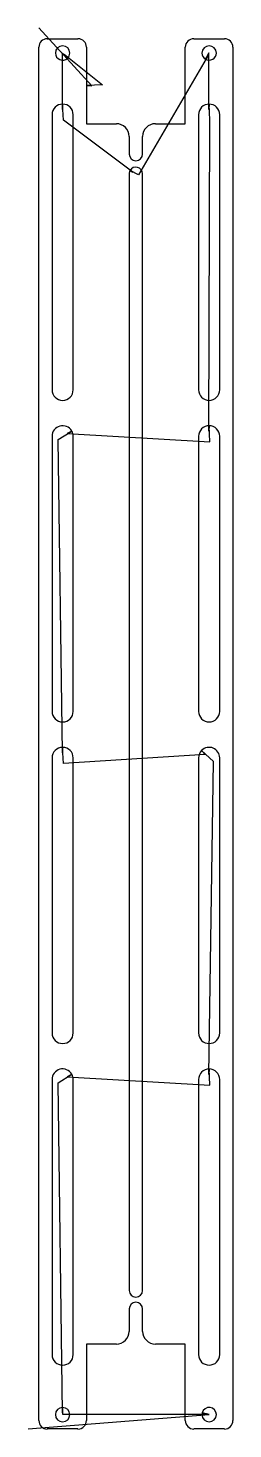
# Model space of a CAD drawing. Header units: inches. Extents: x 0 to 1.9, y 0.1 to 13.1.
import ezdxf

# ---------------------------------------------------------------- set-up
doc = ezdxf.new("R2010")
doc.units = ezdxf.units.IN
for name, color, linetype in [('10', 7, 'CONTINUOUS'), ('3', 7, 'CONTINUOUS'), ('9', 7, 'CONTINUOUS')]:
    doc.layers.add(name, color=color, linetype=linetype)

msp = doc.modelspace()

# ---------------------------------------------------------------- linework, layer by layer
at = {"layer": '10', "color": 10, "linetype": 'CONTINUOUS'}
for p, q in [((0.586, 12.568), (0.093, 13.105)), ((0.312, 12.347), (0.312, 12.87)), ((0.328, 12.861), (0.686, 12.576)), ((1.669, 12.856), (1.021, 11.738)), ((1.674, 12.347), (1.673, 12.873)), ((0.966, 11.763), (0.321, 12.247)), ((1.674, 9.355), (1.682, 12.247)), ((0.312, 6.362), (0.273, 9.275)), ((0.355, 9.332), (1.682, 9.255)), ((1.64, 6.347), (0.321, 6.263)), ((1.674, 3.37), (1.717, 6.282)), ((0.312, 0.221), (0.273, 3.29)), ((0.355, 3.348), (1.682, 3.27)), ((-0.007, 0.071), (1.677, 0.206)), ((1.659, 0.206), (0.317, 0.204))]:
    msp.add_line(p, q, dxfattribs=at)
at = {"layer": '3', "color": 3, "linetype": 'CONTINUOUS'}
for p, q in [((0.093, 0.149), (0.093, 12.926)), ((0.172, 13.005), (0.457, 13.005)), ((0.536, 12.926), (0.536, 12.57)), ((1.454, 12.214), (1.454, 12.926)), ((1.533, 13.005), (1.819, 13.005)), ((1.897, 12.926), (1.897, 0.149)), ((0.536, 12.57), (0.536, 12.214)), ((0.216, 12.298), (0.216, 9.739)), ((0.413, 9.739), (0.413, 12.298)), ((1.577, 12.298), (1.577, 9.739)), ((1.774, 9.739), (1.774, 12.298)), ((0.536, 12.214), (0.814, 12.214)), ((1.176, 12.214), (1.454, 12.214)), ((0.933, 12.096), (0.933, 11.932)), ((1.058, 11.932), (1.058, 12.096)), ((0.933, 11.748), (0.933, 1.36)), ((1.058, 1.36), (1.058, 11.748)), ((0.216, 9.306), (0.216, 6.747)), ((0.413, 6.747), (0.413, 9.306)), ((1.577, 9.306), (1.577, 6.747)), ((1.774, 6.747), (1.774, 9.306)), ((0.216, 6.314), (0.216, 3.755)), ((0.413, 3.755), (0.413, 6.314)), ((1.577, 6.314), (1.577, 3.755)), ((1.774, 3.755), (1.774, 6.314)), ((0.216, 3.322), (0.216, 0.763)), ((0.413, 0.763), (0.413, 3.322)), ((1.577, 3.322), (1.577, 0.763)), ((1.774, 0.763), (1.774, 3.322)), ((0.933, 1.187), (0.933, 0.979)), ((1.058, 0.979), (1.058, 1.187)), ((0.814, 0.861), (0.536, 0.861)), ((0.536, 0.861), (0.536, 0.149)), ((1.454, 0.861), (1.176, 0.861)), ((1.454, 0.149), (1.454, 0.861)), ((0.457, 0.071), (0.172, 0.071)), ((1.819, 0.071), (1.533, 0.071))]:
    msp.add_line(p, q, dxfattribs=at)
for centre, radius, start, end in [((0.172, 12.926), 0.0787, 90, 180), ((0.314, 12.872), 0.0669, 360, 180), ((0.457, 12.926), 0.0787, 360, 90), ((1.533, 12.926), 0.0787, 90, 180), ((1.676, 12.872), 0.0669, 360, 180), ((1.819, 12.926), 0.0787, 360, 90), ((0.314, 12.872), 0.0669, 180, 315), ((0.314, 12.872), 0.0669, 315, 0), ((1.676, 12.872), 0.0669, 180, 240), ((1.676, 12.872), 0.0669, 240, 0), ((0.314, 12.298), 0.0984, 90, 180), ((0.314, 12.298), 0.0984, 360, 90), ((1.676, 12.298), 0.0984, 90, 180), ((1.676, 12.298), 0.0984, 360, 90), ((0.814, 12.096), 0.118, 0, 90), ((1.176, 12.096), 0.118, 90, 180), ((0.995, 11.932), 0.0625, 180, 360), ((0.995, 11.748), 0.0625, 150, 180), ((0.995, 11.748), 0.0625, 360, 150), ((0.314, 9.739), 0.0984, 180, 360), ((1.676, 9.739), 0.0984, 180, 360), ((0.314, 9.306), 0.0984, 30, 180), ((1.676, 9.306), 0.0984, 90, 180), ((1.676, 9.306), 0.0984, 360, 90), ((0.314, 9.306), 0.0984, 360, 30), ((0.314, 6.747), 0.0984, 180, 360), ((1.676, 6.747), 0.0984, 180, 360), ((0.314, 6.314), 0.0984, 90, 180), ((0.314, 6.314), 0.0984, 360, 90), ((1.676, 6.314), 0.0984, 360, 135), ((1.676, 6.314), 0.0984, 135, 180), ((0.314, 3.755), 0.0984, 180, 360), ((1.676, 3.755), 0.0984, 180, 360), ((0.314, 3.322), 0.0984, 30, 180), ((1.676, 3.322), 0.0984, 90, 180), ((1.676, 3.322), 0.0984, 360, 90), ((0.314, 3.322), 0.0984, 360, 30), ((0.995, 1.36), 0.0625, 180, 360), ((0.995, 1.187), 0.0625, 360, 180), ((0.814, 0.979), 0.118, 270, 360), ((1.176, 0.979), 0.118, 180, 270), ((0.314, 0.763), 0.0984, 180, 360), ((1.676, 0.763), 0.0984, 180, 360), ((0.314, 0.204), 0.0669, 90, 180), ((0.314, 0.204), 0.0669, 360, 90), ((1.676, 0.204), 0.0669, 360, 165), ((0.172, 0.149), 0.0787, 180, 270), ((0.314, 0.204), 0.0669, 180, 360), ((0.457, 0.149), 0.0787, 270, 0), ((1.533, 0.149), 0.0787, 180, 270), ((1.676, 0.204), 0.0669, 165, 180), ((1.676, 0.204), 0.0669, 180, 360), ((1.819, 0.149), 0.0787, 270, 0)]:
    msp.add_arc(centre, radius, start, end, dxfattribs=at)
at = {"layer": '9', "color": 9, "linetype": 'CONTINUOUS'}
for p, q in [((0.312, 12.87), (0.362, 12.824)), ((0.362, 12.824), (0.328, 12.861)), ((1.673, 12.873), (1.642, 12.814)), ((1.642, 12.814), (1.669, 12.856)), ((0.686, 12.576), (0.536, 12.57)), ((0.536, 12.57), (0.586, 12.568)), ((0.314, 12.397), (0.312, 12.347)), ((0.321, 12.247), (0.314, 12.397)), ((1.676, 12.397), (1.674, 12.347)), ((1.682, 12.247), (1.676, 12.397)), ((1.021, 11.738), (0.941, 11.78)), ((0.941, 11.78), (0.966, 11.763)), ((1.676, 9.404), (1.674, 9.355)), ((1.682, 9.255), (1.676, 9.404)), ((0.273, 9.275), (0.4, 9.355)), ((0.4, 9.355), (0.355, 9.332)), ((0.314, 6.412), (0.312, 6.362)), ((0.321, 6.263), (0.314, 6.412)), ((1.717, 6.282), (1.606, 6.384)), ((1.606, 6.384), (1.64, 6.347)), ((1.676, 3.42), (1.674, 3.37)), ((1.682, 3.27), (1.676, 3.42)), ((0.273, 3.29), (0.4, 3.371)), ((0.4, 3.371), (0.355, 3.348)), ((0.314, 0.271), (0.312, 0.221)), ((0.317, 0.204), (0.314, 0.271)), ((1.677, 0.206), (1.611, 0.221)), ((1.611, 0.221), (1.659, 0.206))]:
    msp.add_line(p, q, dxfattribs=at)

doc.saveas('drawing.dxf')
